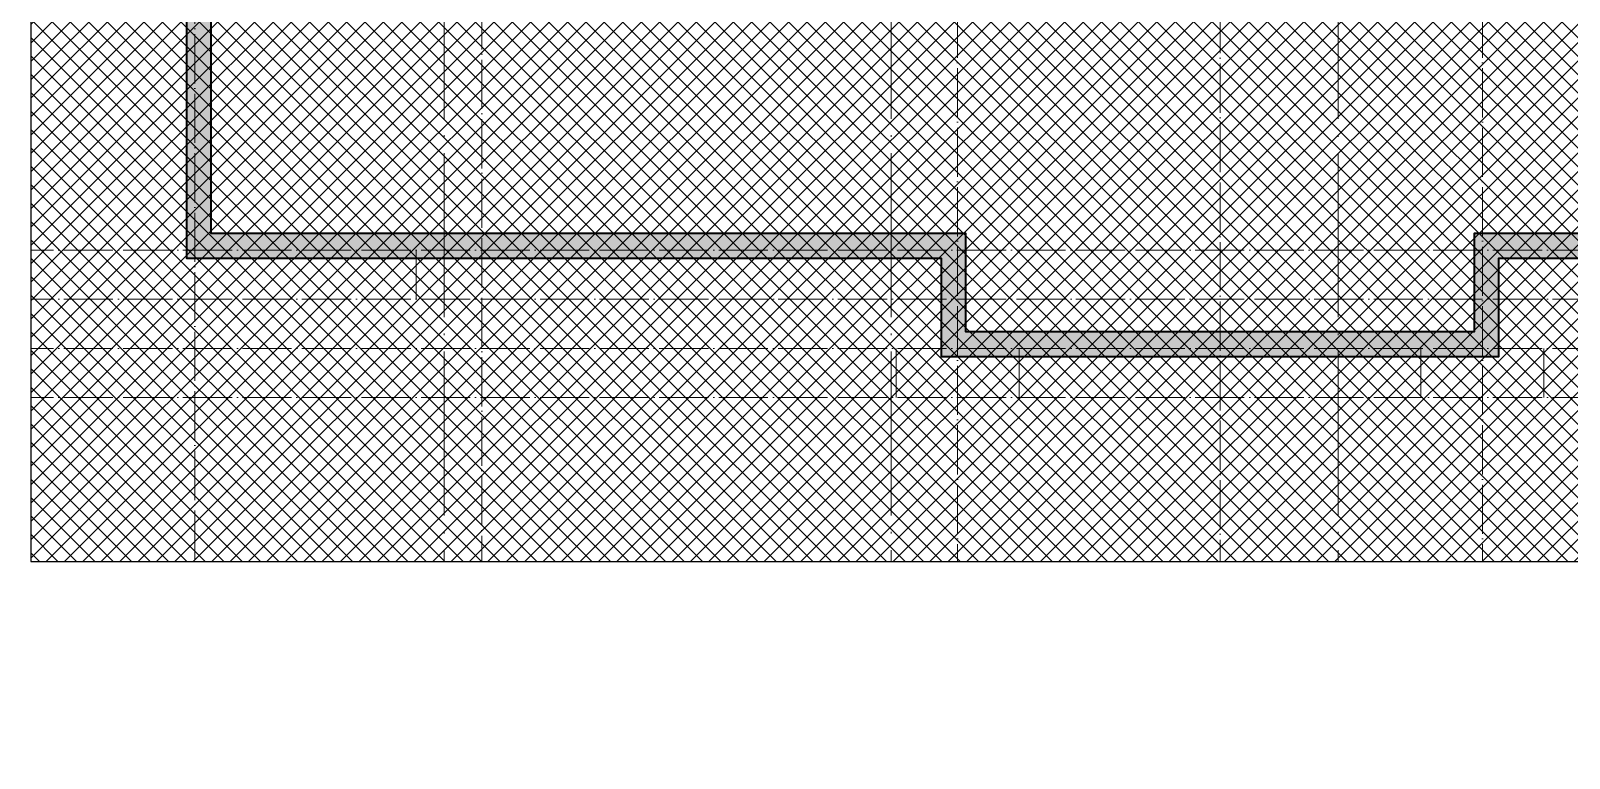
# Model space of a CAD drawing. Extents: x 2803505 to 5851001, y -1372902 to 24339.
# Drawn here: x 3254462 to 3273220, y -733090 to -724214 of the extents above; entities that cross this region are included whole.
import ezdxf
from ezdxf.xclip import XClip

# ---------------------------------------------------------------- set-up
doc = ezdxf.new("R2010")
doc.units = 0
doc.header["$LTSCALE"] = 1000
doc.header["$MEASUREMENT"] = 0
doc.header["$XCLIPFRAME"] = 2
doc.linetypes.add('DOTE', pattern=[2.4200000000000004, 2, -0.2, 0.02, -0.2])
doc.layers.get('0').update_dxf_attribs({"linetype": 'CONTINUOUS'})
doc.layers.add('!!电气', color=1, linetype='CONTINUOUS')
doc.layers.add('S-砼墙', color=40, linetype='CONTINUOUS')
doc.layers.add('DOTE', color=19, linetype='DOTE', lineweight=9)
doc.layers.add('填充', color=251, linetype='CONTINUOUS', lineweight=5)

# ---------------------------------------------------------------- blocks, each defined once
blk = doc.blocks.new('A$C74D73064')
at = {"layer": 'S-砼墙', "linetype": 'ByBlock'}
h = blk.add_hatch(color=252, dxfattribs=at)
h.dxf.hatch_style = 1
h.paths.add_polyline_path([(116.2439669719897, 21173.62319013057), (-183.7560330280103, 21173.62319084839), (-183.7560497785453, 14173.63063578436), (-9483.793333602254, 14173.63054489461), (-9483.793333053589, 12973.63054073206), (-15683.79333130666, 12973.63053992204), (-15683.79333130654, 14173.63054486224), (-34483.79333185626, 14173.63053627219), (-34483.79333185114, 12973.63053992204), (-40683.79332969687, 12973.63054073206), (-40683.79332969664, 14173.63054471742), (-49883.79333124612, 14173.63054471742), (-49883.79333124601, 17073.63054077222), (-50183.79333124601, 17073.63054077222), (-50183.79333124612, 13873.63054471742), (-40983.79332969664, 13873.63054471742), (-40983.79332969687, 12673.63054077141), (-34183.79333184985, 12673.6305398827), (-34183.79333185498, 13873.63053640933), (-15983.79333130654, 13873.63054472511), (-15983.79333130666, 12673.6305398827), (-9183.793332916452, 12673.63054077141), (-9183.793333465117, 13873.63054503174), (116.2439495035214, 13873.63063592149)])
at = {"layer": '填充'}
h = blk.add_hatch(dxfattribs=at)
h.set_pattern_fill('ANSI37', color=252, scale=100, style=0)
h.set_pattern_definition([(45, (953418.0689988486, -464688.2486653434), (-112.2532015133644, 112.2532015133644), []), (135, (953418.0689988486, -464688.2486653434), (-112.2532015133644, -112.2532015133644), [])])
h.paths.add_polyline_path([(-52083.8042565519, 29673.63306600228), (1916.182610989315, 29673.63306600228), (1916.182610989315, 10173.63306717912), (-52083.8042565519, 10173.63306717912)])
h.paths.add_polyline_path([(-11083.74449147959, 26773.63476965984), (-11083.6912403265, 26773.57648456504), (-8783.494346726686, 26773.58785209735), (-8783.541175148915, 22973.64755439037), (-11083.74380220973, 22973.63067205681), (-11083.74432452547, 20773.90513350873), (-6483.936796479975, 20773.90367310331), (-6483.949477702496, 17573.8891423319), (-11233.75562675064, 17573.88914349547), (-11233.74334123172, 16873.63447377633), (-13933.75744213234, 16873.63447372487), (-13933.75760567561, 18973.65223021363), (-14083.75512862846, 18973.58447738446), (-14083.75382049417, 21373.59925963939), (-14083.74705618818, 21373.7135991673), (-14083.75400239287, 26773.63143626088)], flags=16)
h.paths.add_polyline_path([(-39083.81565275008, 26773.65008661814), (-39083.86890390317, 26773.59180152335), (-41384.06579750299, 26773.60316905566), (-41384.01896908076, 22973.66287134867), (-39083.81634201994, 22973.64598901512), (-39083.81581970421, 20773.92045046703), (-43683.6233477497, 20773.91899006162), (-43683.61066652718, 17573.90445929021), (-38933.80451747903, 17573.90446045378), (-38933.81680299796, 16873.64979073463), (-36233.80270209734, 16873.64979068318), (-36233.80253855407, 18973.66754717194), (-36083.80501560122, 18973.59979434276), (-36083.80632373551, 21373.6145765977), (-36083.8130880415, 21373.7289161256), (-36083.8061418368, 26773.64675321919)], flags=16)
at = {"color": 252}
blk.add_lwpolyline([(-52083.8042565519, 29673.63306600228), (1916.182610989315, 29673.63306600228), (1916.182610989315, 10173.63306717912), (-52083.8042565519, 10173.63306717912)], close=True, dxfattribs=at)
at = {"layer": 'DOTE', "color": 252}
for p, q in [((-47044.96489887079, 93136.92275867716), (-47044.96489887079, 8148.87607650971)), ((-41594.96489887079, 93136.92275867716), (-41594.96489887079, 8148.87607650971)), ((-36144.96489887056, 93136.92275867716), (-36144.96489887056, 8148.87607650971))]:
    blk.add_line(p, q, dxfattribs=at)
at = {"layer": 'S-砼墙', "color": 252, "lineweight": 35}
blk.add_lwpolyline([(116.2439669719897, 21173.62319013057), (-183.7560330280103, 21173.62319084839), (-183.7560497785453, 14173.63063578436), (-9483.793333602254, 14173.63054489461), (-9483.793333053589, 12973.63054073206), (-15683.79333130666, 12973.63053992204), (-15683.79333130654, 14173.63054486224), (-34483.79333185626, 14173.63053627219), (-34483.79333185114, 12973.63053992204), (-40683.79332969687, 12973.63054073206), (-40683.79332969664, 14173.63054471742), (-49883.79333124612, 14173.63054471742), (-49883.79333124601, 17073.63054077222), (-50183.79333124601, 17073.63054077222), (-50183.79333124612, 13873.63054471742), (-40983.79332969664, 13873.63054471742), (-40983.79332969687, 12673.63054077141), (-34183.79333184985, 12673.6305398827), (-34183.79333185498, 13873.63053640933), (-15983.79333130654, 13873.63054472511), (-15983.79333130666, 12673.6305398827), (-9183.793332916452, 12673.63054077141), (-9183.793333465117, 13873.63054503174), (116.2439495035214, 13873.63063592149)], close=True, dxfattribs=at)
at = {"layer": '填充', "color": 252}
blk.add_lwpolyline([(-52083.8042565519, 29673.63306600228), (1916.182610989315, 29673.63306600228), (1916.182610989315, 10173.63306717912), (-52083.8042565519, 10173.63306717912)], close=True, dxfattribs=at)
blk = doc.blocks.new('HFHFTHFD')
at = {"layer": 'DOTE', "linetype": 'DOTE', "ltscale": 0.3}
for p, q in [((420616.5787028493, 612948.8100463543), (420616.5787028495, 593448.8100475312)), ((429916.7956125877, 604548.8100471115), (429916.5572264311, 593448.8100475312)), ((436316.361792734, 604548.8100471115), (436316.6001788905, 593448.8100475312)), ((424116.5787026776, 601748.8100392178), (424116.5787026776, 593448.8100475312)), ((433116.5787096269, 600248.8100463543), (433116.5787096269, 593448.8100475312)), ((472616.5787020951, 597248.8100389724), (418616.5787028495, 597248.8100389724)), ((423316.5787026776, 597248.8100389725), (423316.5787026776, 596648.8100389723)), ((472616.5787020951, 596648.8100389723), (418616.5787028495, 596648.8100389723)), ((472616.5787020951, 596048.810047531), (418616.5787028495, 596048.810047531)), ((429166.6130644571, 596048.8100475312), (429166.6001787189, 595448.8100475312)), ((430666.5829980801, 596048.8100475312), (430666.5958838182, 595448.8100475312)), ((435566.574427765, 596048.8100475312), (435566.5615420268, 595448.8100475312)), ((437066.544361388, 596048.8100475312), (437066.5572471261, 595448.8100475312)), ((472616.5787020951, 595448.810047531), (418616.5787028495, 595448.8100475312))]:
    blk.add_line(p, q, dxfattribs=at)
blk = doc.blocks.new('A$C7F3A17C0')
ref = blk.add_blockref('A$C74D73064', (61886.2688948838, 6790.932014730526))
XClip(ref).set_block_clipping_path([(-52083.80424523528, 10173.634474907187), (1916.182622306107, 29673.634473730403)])
blk.add_blockref('HFHFTHFD', (-408814.1128116697, -576484.2435578944))

msp = doc.modelspace()

# ---------------------------------------------------------------- block references
at = {"layer": '!!电气'}
for p in [(3244659.660867011, -747653.5751154526), (3244659.660867011, -808053.5751154526)]:
    msp.add_blockref('A$C7F3A17C0', p, dxfattribs=at)

doc.saveas('drawing.dxf')
